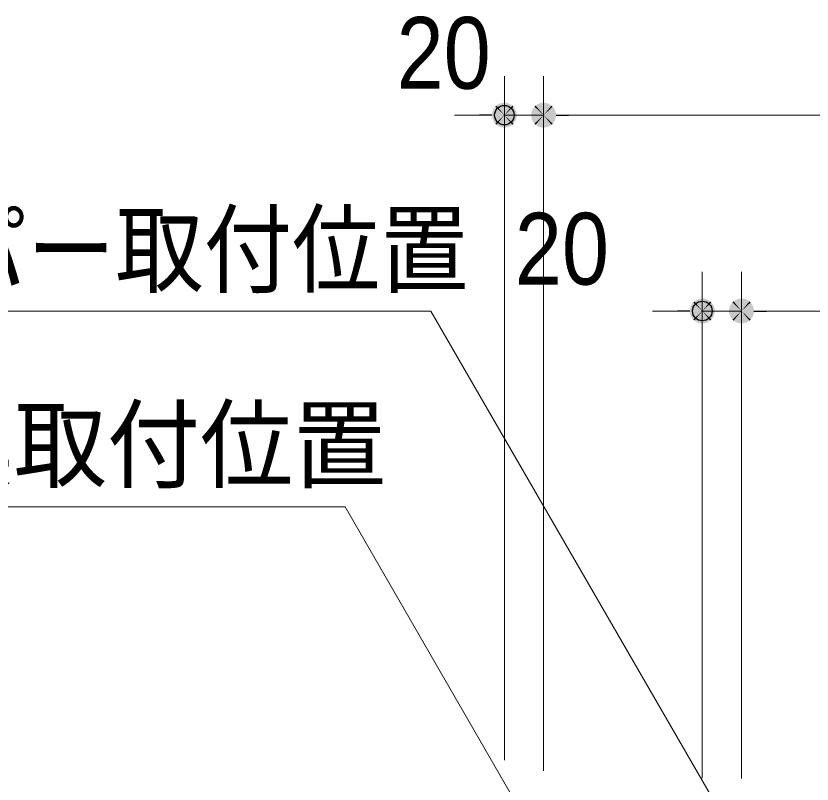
# Model space of a CAD drawing. Units: millimetres, scale not verified. Extents: x -6062 to 6062, y -3045 to 3045.
# Drawn here: x -2661.8 to -2255.5, y 408.4 to 800.7 of the extents above; entities that cross this region are included whole.
import ezdxf
from ezdxf.enums import TextEntityAlignment as Align

# ---------------------------------------------------------------- set-up
doc = ezdxf.new("R2010")
doc.units = ezdxf.units.MM
doc.header["$LTSCALE"] = 20
doc.header["$PDMODE"] = 32
doc.header["$PDSIZE"] = 10
for name, color, linetype, lineweight in [('0-1_2寸法-3', 7, 'Continuous', 15), ('0-2_2寸法-1', 7, 'Continuous', 15), ('0-3_0', 7, 'Continuous', 25), ('0-5_2寸法-2', 7, 'Continuous', 15)]:
    doc.layers.add(name, color=color, linetype=linetype, lineweight=lineweight)
doc.layers.add('0-4_Defpoints', color=7, linetype='Continuous')
doc.styles.add('ＭＳ Ｐゴシック', font='')
doc.styles.get('ＭＳ Ｐゴシック').set_extended_font_data('MS PGothic')

# ---------------------------------------------------------------- blocks, each defined once
blk = doc.blocks.new('_Dot')
at = {"layer": '0-3_0'}
blk.add_line((-10, 0), (-20, 0), dxfattribs=at)
for points in [[(0, 0), (-8.09, 5.88), (-7.29, 6.85)], [(0, 0), (-7.29, 6.85), (-6.37, 7.71)], [(0, 0), (-6.37, 7.71), (-5.36, 8.44)], [(0, 0), (-5.36, 8.44), (-4.26, 9.05)], [(0, 0), (-4.26, 9.05), (-3.09, 9.51)], [(0, 0), (-3.09, 9.51), (-1.87, 9.82)], [(0, 0), (-1.87, 9.82), (-0.63, 9.98)], [(0, 0), (-0.63, 9.98), (0.63, 9.98)], [(0, 0), (0.63, 9.98), (1.87, 9.82)], [(0, 0), (1.87, 9.82), (3.09, 9.51)], [(0, 0), (3.09, 9.51), (4.26, 9.05)], [(0, 0), (4.26, 9.05), (5.36, 8.44)], [(0, 0), (5.36, 8.44), (6.37, 7.71)], [(0, 0), (6.37, 7.71), (7.29, 6.85)], [(0, 0), (7.29, 6.85), (8.09, 5.88)], [(0, 0), (-10, 0), (-9.92, 1.25)], [(0, 0), (-9.92, -1.25), (-10, 0)], [(0, 0), (-9.92, 1.25), (-9.69, 2.49)], [(0, 0), (-9.69, -2.49), (-9.92, -1.25)], [(0, 0), (-9.69, 2.49), (-9.3, 3.68)], [(0, 0), (-9.3, -3.68), (-9.69, -2.49)], [(0, 0), (-9.3, 3.68), (-8.76, 4.82)], [(0, 0), (-8.76, -4.82), (-9.3, -3.68)], [(0, 0), (-8.76, 4.82), (-8.09, 5.88)], [(0, 0), (-8.09, -5.88), (-8.76, -4.82)], [(0, 0), (-7.29, -6.85), (-8.09, -5.88)], [(0, 0), (-6.37, -7.71), (-7.29, -6.85)], [(0, 0), (-5.36, -8.44), (-6.37, -7.71)], [(0, 0), (-4.26, -9.05), (-5.36, -8.44)], [(0, 0), (-3.09, -9.51), (-4.26, -9.05)], [(0, 0), (-1.87, -9.82), (-3.09, -9.51)], [(0, 0), (-0.63, -9.98), (-1.87, -9.82)], [(0, 0), (0.63, -9.98), (-0.63, -9.98)], [(0, 0), (8.09, 5.88), (8.76, 4.82)], [(0, 0), (8.76, 4.82), (9.3, 3.68)], [(0, 0), (9.3, 3.68), (9.69, 2.49)], [(0, 0), (9.69, 2.49), (9.92, 1.25)], [(0, 0), (9.92, 1.25), (10, 0)], [(0, 0), (1.87, -9.82), (0.63, -9.98)], [(0, 0), (3.09, -9.51), (1.87, -9.82)], [(0, 0), (4.26, -9.05), (3.09, -9.51)], [(0, 0), (5.36, -8.44), (4.26, -9.05)], [(0, 0), (6.37, -7.71), (5.36, -8.44)], [(0, 0), (7.29, -6.85), (6.37, -7.71)], [(0, 0), (8.09, -5.88), (7.29, -6.85)], [(0, 0), (8.76, -4.82), (8.09, -5.88)], [(0, 0), (9.3, -3.68), (8.76, -4.82)], [(0, 0), (9.69, -2.49), (9.3, -3.68)], [(0, 0), (9.92, -1.25), (9.69, -2.49)], [(0, 0), (10, 0), (9.92, -1.25)]]:
    blk.add_solid(points, dxfattribs=at)

msp = doc.modelspace()

# ---------------------------------------------------------------- linework, layer by layer
at = {"layer": '0-1_2寸法-3'}
for points in [[(-2301.12, 392), (-2450.07, 650), (-3066.86, 650)], [(-2402.5, 391.8), (-2493.83, 550), (-3095.76, 550)]]:
    msp.add_lwpolyline(points, dxfattribs=at)
at = {"layer": '0-2_2寸法-1'}
for p, q in [((-2392.5, 415.25), (-2392.5, 770)), ((-2379.79, 750), (-1448.21, 750)), ((-2291.5, 411.27), (-2291.5, 670)), ((-2278.79, 650), (-1448.21, 650))]:
    msp.add_line(p, q, dxfattribs=at)
at = {"layer": '0-4_Defpoints'}
for p in [(-2412.5, 750), (-2311.5, 650)]:
    msp.add_point(p, dxfattribs=at)
at = {"layer": '0-5_2寸法-2'}
for p, q in [((-2412.5, 420.6), (-2412.5, 770)), ((-2392.5, 420.6), (-2392.5, 770)), ((-2425.21, 750), (-2437.92, 750)), ((-2392.5, 750), (-2412.5, 750)), ((-2379.79, 750), (-2367.08, 750)), ((-2311.5, 411.47), (-2311.5, 670)), ((-2291.5, 411.27), (-2291.5, 670)), ((-2324.21, 650), (-2336.92, 650)), ((-2291.5, 650), (-2311.5, 650)), ((-2278.79, 650), (-2266.08, 650))]:
    msp.add_line(p, q, dxfattribs=at)

# ---------------------------------------------------------------- block references
at = {"layer": '0-2_2寸法-1', "xscale": 0.6356201, "yscale": 0.6356201, "rotation": 180}
for p in [(-2392.5, 750), (-2291.5, 650)]:
    msp.add_blockref('_Dot', p, dxfattribs=at)
at = {"layer": '0-5_2寸法-2', "xscale": 0.6356201, "yscale": 0.6356201}
for p in [(-2412.5, 750), (-2311.5, 650)]:
    msp.add_blockref('_Dot', p, dxfattribs=at)
at = {"layer": '0-5_2寸法-2', "xscale": 0.6356201, "yscale": 0.6356201, "rotation": 180}
for p in [(-2392.5, 750), (-2291.5, 650)]:
    msp.add_blockref('_Dot', p, dxfattribs=at)

# ---------------------------------------------------------------- texts
at = {"layer": '0-1_2寸法-3', "style": 'ＭＳ Ｐゴシック'}
for s, height, width, p in [('スライド式ストッパー取付位置', 36.69, 0.9, (-3061.41, 652.17)), ('スライド式受け金具取付位置', 36.66, 0.95, (-3090.36, 552.54))]:
    msp.add_text(s, height=height, dxfattribs=dict(at, width=width)).set_placement(p, align=Align.BOTTOM_LEFT)
at = {"layer": '0-5_2寸法-2', "style": 'ＭＳ Ｐゴシック', "width": 0.9}
for p in [(-2467.48, 752.48), (-2407.14, 652.48)]:
    msp.add_text('20', height=36.66, dxfattribs=at).set_placement(p, align=Align.BOTTOM_LEFT)

doc.saveas('drawing.dxf')
